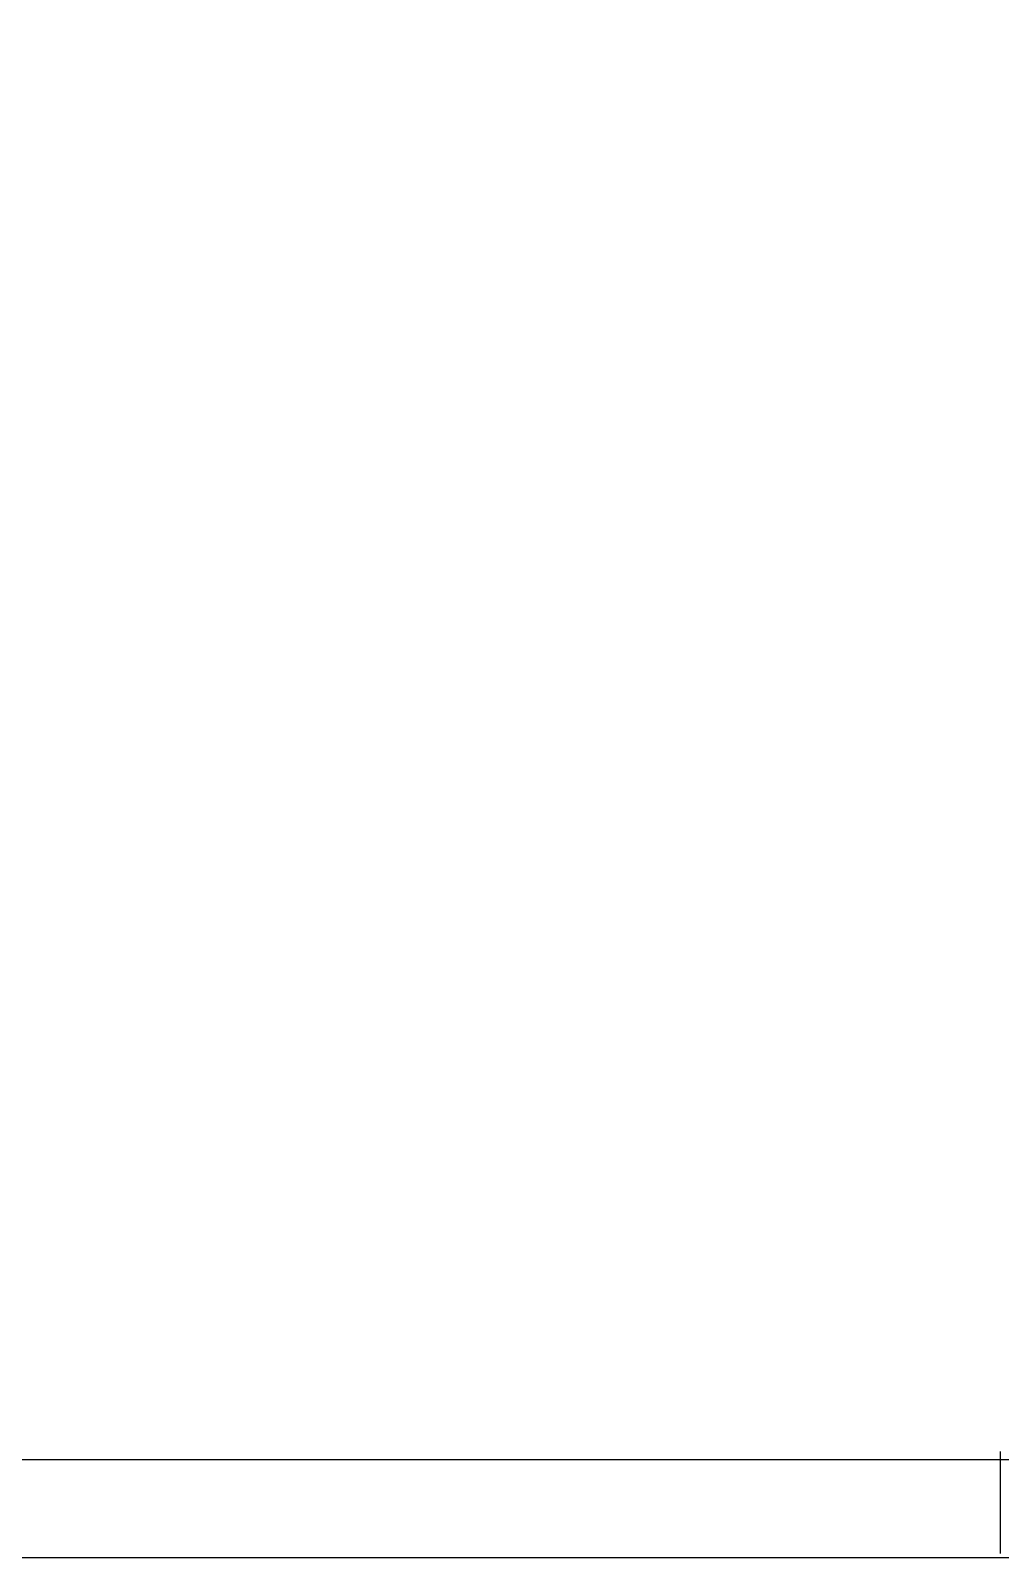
# Model space of a CAD drawing. Extents: x 0 to 84.1, y 0 to 59.4.
# Drawn here: x 55.66 to 65.56, y 0 to 15.58 of the extents above; entities that cross this region are included whole.
import ezdxf

# ---------------------------------------------------------------- set-up
doc = ezdxf.new("R2010")
doc.units = 0
doc.header["$MEASUREMENT"] = 0
for name, color, linetype in [('ARQ_FOLHA', 7, 'CONTINUOUS'), ('PENA_02', 2, 'CONTINUOUS'), ('xx-folha', 7, 'CONTINUOUS')]:
    doc.layers.add(name, color=color, linetype=linetype)

msp = doc.modelspace()

# ---------------------------------------------------------------- linework, layer by layer
at = {"layer": 'ARQ_FOLHA', "color": 1}
for points in [[(0, 0), (84.1, 0), (84.1, 59.4), (0, 59.4)], [(2.5, 1), (83.1, 1), (83.1, 58.4), (2.5, 58.4)]]:
    msp.add_lwpolyline(points, close=True, dxfattribs=at)
at = {"layer": 'PENA_02', "linetype": 'Continuous'}
msp.add_lwpolyline([(0, 0), (84.1, 0), (84.1, 59.4), (0, 59.4), (0, 0)], dxfattribs=at)
msp.add_lwpolyline([(0, 0), (84.1, 0), (84.1, 59.4), (0, 59.4), (0, 0)], dxfattribs=at)
at = {"layer": 'xx-folha', "linetype": 'Continuous'}
msp.add_line((65.56, 0.04), (65.56, 1.08), dxfattribs=at)
msp.add_line((65.56, 0.04), (65.56, 1.08), dxfattribs=at)

doc.saveas('drawing.dxf')
